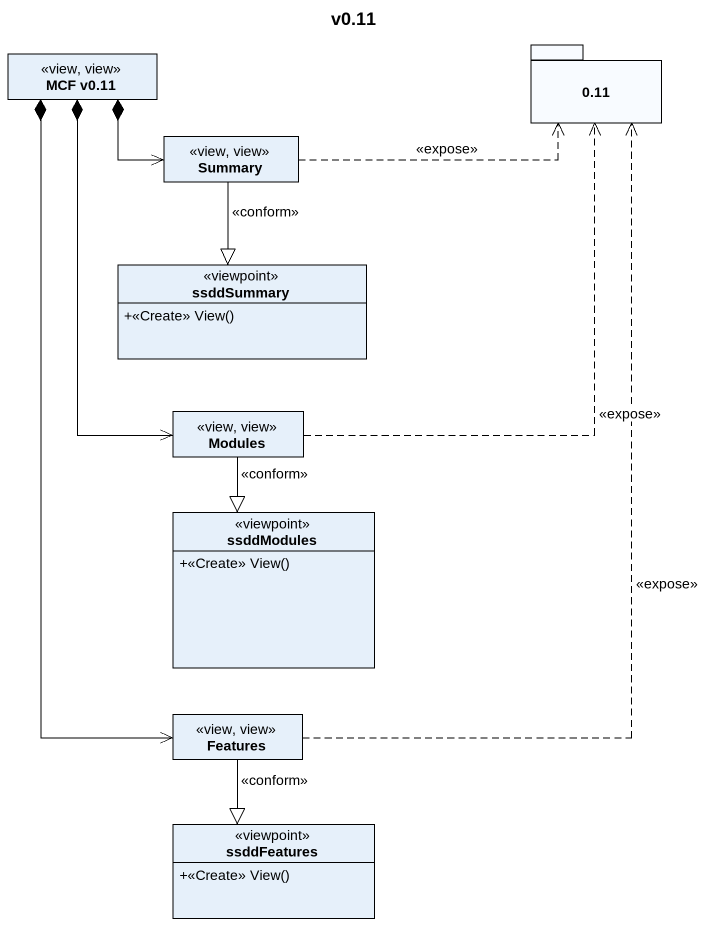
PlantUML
@startuml
title v0.11
hide circle
hide empty members
skinparam classAttributeIconSize 0
class "MCF v0.11" as MCF_v0_11 <<view, view>>
package "0.11" as p0_11 {
}
class Summary <<view, view>>
class ssddSummary <<viewpoint>> {
  +<<Create>> View()
}
class Modules <<view, view>>
class ssddModules <<viewpoint>> {
  +<<Create>> View()
}
class Features <<view, view>>
class ssddFeatures <<viewpoint>> {
  +<<Create>> View()
}
MCF_v0_11 *-right-> Summary
MCF_v0_11 *--> Modules
MCF_v0_11 *--> Features
Summary .right.> p0_11 : <<expose>>
Summary --|> ssddSummary : <<conform>>
Modules .up.> p0_11 : <<expose>>
Modules --|> ssddModules : <<conform>>
Features .up.> p0_11 : <<expose>>
Features --|> ssddFeatures : <<conform>>
@enduml
